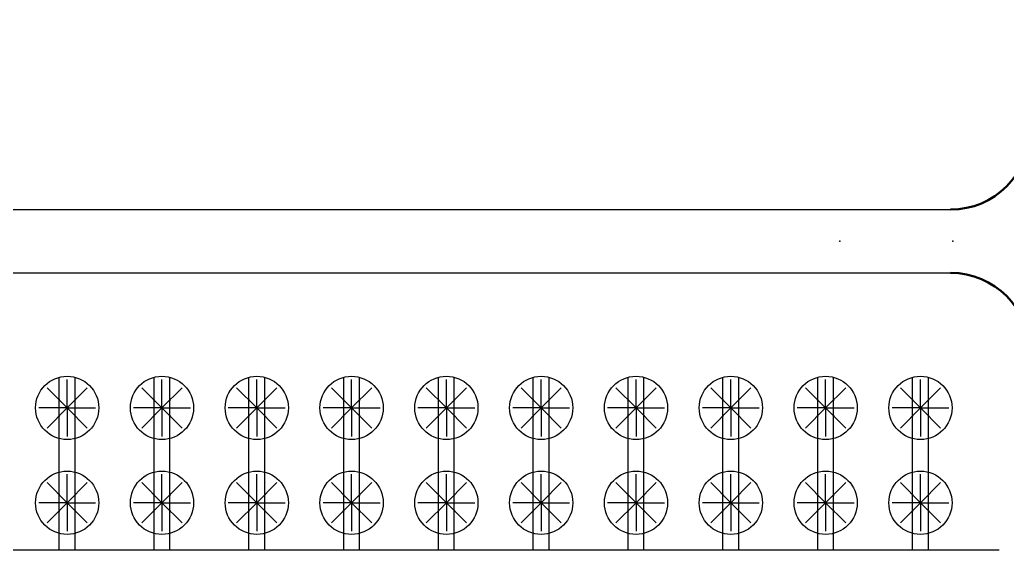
# Model space of a CAD drawing. Header units: metres. Extents: x -1021672 to -1021230, y -2826902 to -2826531.
# Drawn here: x -1021599.4 to -1021536.9, y -2826624.7 to -2826591.1 of the extents above; entities that cross this region are included whole.
import ezdxf

# ---------------------------------------------------------------- set-up
doc = ezdxf.new("R2010")
doc.units = ezdxf.units.M
for name, color, linetype in [('C-BRDG-FOUNDATION', 2, 'Continuous'), ('IRRIG-LATERAL', 6, 'Continuous'), ('PUMP-STATION-1', 40, 'Continuous'), ('TREES', 94, 'Continuous'), ('V-CTRL-BMRK', 150, 'Continuous')]:
    doc.layers.add(name, color=color, linetype=linetype)

# ---------------------------------------------------------------- blocks, each defined once
blk = doc.blocks.new('*U84')
blk.add_line((4000, -14000), (4000, 14000))
at = {"color": 2, "lineweight": 50}
for centre, start, end in [((-7000, 7000), 270, 0), ((-7000, -7000), 0, 90)]:
    blk.add_arc(centre, 5000, start, end, dxfattribs=at)
for p in [(0, 14000), (-14000, 0), (3924, -2743)]:
    blk.add_point(p)
blk = doc.blocks.new('*U85')
for p, q in [((0, 2000), (83050, 2000)), ((0, -2000), (83050, -2000))]:
    blk.add_line(p, q)
blk.add_point((83050, 0))
blk = doc.blocks.new('dripper')
at = {"layer": 'PUMP-STATION-1', "true_color": 0x7aafdf}
h = blk.add_hatch(color=143, dxfattribs=at)
h.dxf.hatch_style = 1
h.paths.add_polyline_path([(-1021243.937, -2826723.087), (-1021243.937, -2826723.101), (-1021243.929, -2826723.109), (-1021243.921, -2826723.102)])
h.paths.add_polyline_path([(-1021243.921, -2826723.102), (-1021243.929, -2826723.109), (-1021243.92, -2826723.117), (-1021243.937, -2826723.133), (-1021243.937, -2826723.147), (-1021243.906, -2826723.117)])
h.paths.add_polyline_path([(-1021243.937, -2826723.133), (-1021243.945, -2826723.125), (-1021243.952, -2826723.132), (-1021243.937, -2826723.147)])
h.paths.add_polyline_path([(-1021243.953, -2826723.117), (-1021243.937, -2826723.101), (-1021243.937, -2826723.087), (-1021243.967, -2826723.117), (-1021243.952, -2826723.132), (-1021243.945, -2826723.125)])
at = {"layer": 'PUMP-STATION-1', "true_color": 0x22346e}
h = blk.add_hatch(color=159, dxfattribs=at)
h.dxf.hatch_style = 1
h.paths.add_polyline_path([(-1021243.937, -2826723.101), (-1021243.953, -2826723.117), (-1021243.945, -2826723.125), (-1021243.937, -2826723.117)])
h.paths.add_polyline_path([(-1021243.937, -2826723.101), (-1021243.937, -2826723.117), (-1021243.929, -2826723.109)])
h.paths.add_polyline_path([(-1021243.92, -2826723.117), (-1021243.929, -2826723.109), (-1021243.937, -2826723.117), (-1021243.937, -2826723.133)])
h.paths.add_polyline_path([(-1021243.937, -2826723.117), (-1021243.945, -2826723.125), (-1021243.937, -2826723.133)])
at = {"layer": 'PUMP-STATION-1', "flags": 128}
for points in [[(-1021243.906, -2826723.117), (-1021243.937, -2826723.087), (-1021243.967, -2826723.117), (-1021243.937, -2826723.147)], [(-1021243.92, -2826723.117), (-1021243.937, -2826723.101), (-1021243.953, -2826723.117), (-1021243.937, -2826723.133)]]:
    blk.add_lwpolyline(points, close=True, dxfattribs=at)
blk = doc.blocks.new('*U168')
at = {"layer": 'PUMP-STATION-1'}
blk.add_blockref('dripper', (1021243.937, 2826723.117), dxfattribs=at)
blk = doc.blocks.new('*U169')
at = {"layer": 'PUMP-STATION-1', "color": 0, "linetype": 'ByBlock', "lineweight": -2, "transparency": 16777216}
for p, rotation in [((-1021244.937, -2826723.117), 90.00000000000003), ((-1021244.937, -2826724.117), 180), ((-1021243.937, -2826724.117), 270)]:
    blk.add_blockref('*U168', p, dxfattribs=dict(at, rotation=rotation))
blk.add_blockref('*U168', (-1021243.937, -2826723.117), dxfattribs=at)
blk = doc.blocks.new('*U170')
at = {"layer": 'PUMP-STATION-1'}
blk.add_blockref('dripper', (1021243.937, 2826723.117), dxfattribs=at)
blk = doc.blocks.new('*U171')
at = {"layer": 'PUMP-STATION-1', "color": 0, "linetype": 'ByBlock', "lineweight": -2, "transparency": 16777216}
for p, rotation in [((-1021244.937, -2826723.117), 90.00000000000003), ((-1021244.937, -2826724.117), 180), ((-1021243.937, -2826724.117), 270)]:
    blk.add_blockref('*U170', p, dxfattribs=dict(at, rotation=rotation))
blk.add_blockref('*U170', (-1021243.937, -2826723.117), dxfattribs=at)
blk = doc.blocks.new('*U144')
at = {"layer": 'PUMP-STATION-1'}
blk.add_blockref('dripper', (1021243.937, 2826723.117), dxfattribs=at)
blk = doc.blocks.new('*U145')
at = {"layer": 'PUMP-STATION-1', "color": 0, "linetype": 'ByBlock', "lineweight": -2, "transparency": 16777216}
for p, rotation in [((-1021244.937, -2826723.117), 90.00000000000003), ((-1021244.937, -2826724.117), 180), ((-1021243.937, -2826724.117), 270)]:
    blk.add_blockref('*U144', p, dxfattribs=dict(at, rotation=rotation))
blk.add_blockref('*U144', (-1021243.937, -2826723.117), dxfattribs=at)
blk = doc.blocks.new('*U232')
at = {"layer": 'PUMP-STATION-1'}
blk.add_blockref('dripper', (1021243.937, 2826723.117), dxfattribs=at)
blk = doc.blocks.new('*U233')
at = {"layer": 'PUMP-STATION-1', "color": 0, "linetype": 'ByBlock', "lineweight": -2, "transparency": 16777216}
for p, rotation in [((-1021244.937, -2826723.117), 90.00000000000003), ((-1021244.937, -2826724.117), 180), ((-1021243.937, -2826724.117), 270)]:
    blk.add_blockref('*U232', p, dxfattribs=dict(at, rotation=rotation))
blk.add_blockref('*U232', (-1021243.937, -2826723.117), dxfattribs=at)
blk = doc.blocks.new('*U526')
at = {"layer": 'PUMP-STATION-1'}
blk.add_blockref('dripper', (1021243.937, 2826723.117), dxfattribs=at)
blk = doc.blocks.new('*U527')
at = {"layer": 'PUMP-STATION-1', "color": 0, "linetype": 'ByBlock', "lineweight": -2, "transparency": 16777216}
for p, rotation in [((-1021244.937, -2826723.117), 90.00000000000003), ((-1021244.937, -2826724.117), 180), ((-1021243.937, -2826724.117), 270)]:
    blk.add_blockref('*U526', p, dxfattribs=dict(at, rotation=rotation))
blk.add_blockref('*U526', (-1021243.937, -2826723.117), dxfattribs=at)
blk = doc.blocks.new('*U528')
at = {"layer": 'PUMP-STATION-1'}
blk.add_blockref('dripper', (1021243.937, 2826723.117), dxfattribs=at)
blk = doc.blocks.new('*U529')
at = {"layer": 'PUMP-STATION-1', "color": 0, "linetype": 'ByBlock', "lineweight": -2, "transparency": 16777216}
for p, rotation in [((-1021244.937, -2826723.117), 90.00000000000003), ((-1021244.937, -2826724.117), 180), ((-1021243.937, -2826724.117), 270)]:
    blk.add_blockref('*U528', p, dxfattribs=dict(at, rotation=rotation))
blk.add_blockref('*U528', (-1021243.937, -2826723.117), dxfattribs=at)
blk = doc.blocks.new('*U374')
at = {"layer": 'PUMP-STATION-1'}
blk.add_blockref('dripper', (1021243.937, 2826723.117), dxfattribs=at)
blk = doc.blocks.new('*U375')
at = {"layer": 'PUMP-STATION-1', "color": 0, "linetype": 'ByBlock', "lineweight": -2, "transparency": 16777216}
for p, rotation in [((-1021244.937, -2826723.117), 90.00000000000003), ((-1021244.937, -2826724.117), 180), ((-1021243.937, -2826724.117), 270)]:
    blk.add_blockref('*U374', p, dxfattribs=dict(at, rotation=rotation))
blk.add_blockref('*U374', (-1021243.937, -2826723.117), dxfattribs=at)
blk = doc.blocks.new('*U376')
at = {"layer": 'PUMP-STATION-1'}
blk.add_blockref('dripper', (1021243.937, 2826723.117), dxfattribs=at)
blk = doc.blocks.new('*U377')
at = {"layer": 'PUMP-STATION-1', "color": 0, "linetype": 'ByBlock', "lineweight": -2, "transparency": 16777216}
for p, rotation in [((-1021244.937, -2826723.117), 90.00000000000003), ((-1021244.937, -2826724.117), 180), ((-1021243.937, -2826724.117), 270)]:
    blk.add_blockref('*U376', p, dxfattribs=dict(at, rotation=rotation))
blk.add_blockref('*U376', (-1021243.937, -2826723.117), dxfattribs=at)
blk = doc.blocks.new('*U422')
at = {"layer": 'PUMP-STATION-1'}
blk.add_blockref('dripper', (1021243.937, 2826723.117), dxfattribs=at)
blk = doc.blocks.new('*U423')
at = {"layer": 'PUMP-STATION-1', "color": 0, "linetype": 'ByBlock', "lineweight": -2, "transparency": 16777216}
for p, rotation in [((-1021244.937, -2826723.117), 90.00000000000003), ((-1021244.937, -2826724.117), 180), ((-1021243.937, -2826724.117), 270)]:
    blk.add_blockref('*U422', p, dxfattribs=dict(at, rotation=rotation))
blk.add_blockref('*U422', (-1021243.937, -2826723.117), dxfattribs=at)
blk = doc.blocks.new('*U424')
at = {"layer": 'PUMP-STATION-1'}
blk.add_blockref('dripper', (1021243.937, 2826723.117), dxfattribs=at)
blk = doc.blocks.new('*U425')
at = {"layer": 'PUMP-STATION-1', "color": 0, "linetype": 'ByBlock', "lineweight": -2, "transparency": 16777216}
for p, rotation in [((-1021244.937, -2826723.117), 90.00000000000003), ((-1021244.937, -2826724.117), 180), ((-1021243.937, -2826724.117), 270)]:
    blk.add_blockref('*U424', p, dxfattribs=dict(at, rotation=rotation))
blk.add_blockref('*U424', (-1021243.937, -2826723.117), dxfattribs=at)
blk = doc.blocks.new('*U436')
at = {"layer": 'PUMP-STATION-1'}
blk.add_blockref('dripper', (1021243.937, 2826723.117), dxfattribs=at)
blk = doc.blocks.new('*U437')
at = {"layer": 'PUMP-STATION-1', "color": 0, "linetype": 'ByBlock', "lineweight": -2, "transparency": 16777216}
for p, rotation in [((-1021244.937, -2826723.117), 90.00000000000003), ((-1021244.937, -2826724.117), 180), ((-1021243.937, -2826724.117), 270)]:
    blk.add_blockref('*U436', p, dxfattribs=dict(at, rotation=rotation))
blk.add_blockref('*U436', (-1021243.937, -2826723.117), dxfattribs=at)
blk = doc.blocks.new('*U438')
at = {"layer": 'PUMP-STATION-1'}
blk.add_blockref('dripper', (1021243.937, 2826723.117), dxfattribs=at)
blk = doc.blocks.new('*U439')
at = {"layer": 'PUMP-STATION-1', "color": 0, "linetype": 'ByBlock', "lineweight": -2, "transparency": 16777216}
for p, rotation in [((-1021244.937, -2826723.117), 90.00000000000003), ((-1021244.937, -2826724.117), 180), ((-1021243.937, -2826724.117), 270)]:
    blk.add_blockref('*U438', p, dxfattribs=dict(at, rotation=rotation))
blk.add_blockref('*U438', (-1021243.937, -2826723.117), dxfattribs=at)
blk = doc.blocks.new('*U480')
at = {"layer": 'PUMP-STATION-1'}
blk.add_blockref('dripper', (1021243.937, 2826723.117), dxfattribs=at)
blk = doc.blocks.new('*U481')
at = {"layer": 'PUMP-STATION-1', "color": 0, "linetype": 'ByBlock', "lineweight": -2, "transparency": 16777216}
for p, rotation in [((-1021244.937, -2826723.117), 90.00000000000003), ((-1021244.937, -2826724.117), 180), ((-1021243.937, -2826724.117), 270)]:
    blk.add_blockref('*U480', p, dxfattribs=dict(at, rotation=rotation))
blk.add_blockref('*U480', (-1021243.937, -2826723.117), dxfattribs=at)
blk = doc.blocks.new('*U492')
at = {"layer": 'PUMP-STATION-1'}
blk.add_blockref('dripper', (1021243.937, 2826723.117), dxfattribs=at)
blk = doc.blocks.new('*U493')
at = {"layer": 'PUMP-STATION-1', "color": 0, "linetype": 'ByBlock', "lineweight": -2, "transparency": 16777216}
for p, rotation in [((-1021244.937, -2826723.117), 90.00000000000003), ((-1021244.937, -2826724.117), 180), ((-1021243.937, -2826724.117), 270)]:
    blk.add_blockref('*U492', p, dxfattribs=dict(at, rotation=rotation))
blk.add_blockref('*U492', (-1021243.937, -2826723.117), dxfattribs=at)
blk = doc.blocks.new('*U556')
at = {"layer": 'PUMP-STATION-1'}
blk.add_blockref('dripper', (1021243.937, 2826723.117), dxfattribs=at)
blk = doc.blocks.new('*U557')
at = {"layer": 'PUMP-STATION-1', "color": 0, "linetype": 'ByBlock', "lineweight": -2, "transparency": 16777216}
for p, rotation in [((-1021244.937, -2826723.117), 90.00000000000003), ((-1021244.937, -2826724.117), 180), ((-1021243.937, -2826724.117), 270)]:
    blk.add_blockref('*U556', p, dxfattribs=dict(at, rotation=rotation))
blk.add_blockref('*U556', (-1021243.937, -2826723.117), dxfattribs=at)
blk = doc.blocks.new('*U558')
at = {"layer": 'PUMP-STATION-1'}
blk.add_blockref('dripper', (1021243.937, 2826723.117), dxfattribs=at)
blk = doc.blocks.new('*U559')
at = {"layer": 'PUMP-STATION-1', "color": 0, "linetype": 'ByBlock', "lineweight": -2, "transparency": 16777216}
for p, rotation in [((-1021244.937, -2826723.117), 90.00000000000003), ((-1021244.937, -2826724.117), 180), ((-1021243.937, -2826724.117), 270)]:
    blk.add_blockref('*U558', p, dxfattribs=dict(at, rotation=rotation))
blk.add_blockref('*U558', (-1021243.937, -2826723.117), dxfattribs=at)
blk = doc.blocks.new('*U592')
at = {"layer": 'PUMP-STATION-1'}
blk.add_blockref('dripper', (1021243.937, 2826723.117), dxfattribs=at)
blk = doc.blocks.new('*U593')
at = {"layer": 'PUMP-STATION-1', "color": 0, "linetype": 'ByBlock', "lineweight": -2, "transparency": 16777216}
for p, rotation in [((-1021244.937, -2826723.117), 90.00000000000003), ((-1021244.937, -2826724.117), 180), ((-1021243.937, -2826724.117), 270)]:
    blk.add_blockref('*U592', p, dxfattribs=dict(at, rotation=rotation))
blk.add_blockref('*U592', (-1021243.937, -2826723.117), dxfattribs=at)
blk = doc.blocks.new('*U594')
at = {"layer": 'PUMP-STATION-1'}
blk.add_blockref('dripper', (1021243.937, 2826723.117), dxfattribs=at)
blk = doc.blocks.new('*U595')
at = {"layer": 'PUMP-STATION-1', "color": 0, "linetype": 'ByBlock', "lineweight": -2, "transparency": 16777216}
for p, rotation in [((-1021244.937, -2826723.117), 90.00000000000003), ((-1021244.937, -2826724.117), 180), ((-1021243.937, -2826724.117), 270)]:
    blk.add_blockref('*U594', p, dxfattribs=dict(at, rotation=rotation))
blk.add_blockref('*U594', (-1021243.937, -2826723.117), dxfattribs=at)
blk = doc.blocks.new('*U628')
at = {"layer": 'PUMP-STATION-1'}
blk.add_blockref('dripper', (1021243.937, 2826723.117), dxfattribs=at)
blk = doc.blocks.new('*U629')
at = {"layer": 'PUMP-STATION-1', "color": 0, "linetype": 'ByBlock', "lineweight": -2, "transparency": 16777216}
for p, rotation in [((-1021244.937, -2826723.117), 90.00000000000003), ((-1021244.937, -2826724.117), 180), ((-1021243.937, -2826724.117), 270)]:
    blk.add_blockref('*U628', p, dxfattribs=dict(at, rotation=rotation))
blk.add_blockref('*U628', (-1021243.937, -2826723.117), dxfattribs=at)
blk = doc.blocks.new('*U630')
at = {"layer": 'PUMP-STATION-1'}
blk.add_blockref('dripper', (1021243.937, 2826723.117), dxfattribs=at)
blk = doc.blocks.new('*U631')
at = {"layer": 'PUMP-STATION-1', "color": 0, "linetype": 'ByBlock', "lineweight": -2, "transparency": 16777216}
for p, rotation in [((-1021244.937, -2826723.117), 90.00000000000003), ((-1021244.937, -2826724.117), 180), ((-1021243.937, -2826724.117), 270)]:
    blk.add_blockref('*U630', p, dxfattribs=dict(at, rotation=rotation))
blk.add_blockref('*U630', (-1021243.937, -2826723.117), dxfattribs=at)
blk = doc.blocks.new('MANGO_TREE')
at = {"layer": 'TREES'}
for q in [(-1.273, 1.273), (0, 1.8), (1.273, 1.273), (-1.8, 0), (-1.273, -1.273), (1.8, 0), (0, -1.8), (1.273, -1.273)]:
    blk.add_line((0, 0), q, dxfattribs=at)
blk.add_circle((0, 0), 2, dxfattribs=at)
blk = doc.blocks.new('*U632')
at = {"rotation": 180}
blk.add_blockref('MANGO_TREE', (0, 0), dxfattribs=at)
blk = doc.blocks.new('*U633')
at = {"layer": 'PUMP-STATION-1', "color": 0, "linetype": 'ByBlock', "lineweight": -2, "transparency": 16777216}
for p in [(-54, 6), (-48, 6), (-42, 6), (-36, 6), (-30, 6), (-24, 6), (-18, 6), (-12, 6), (-6, 6), (0, 6), (-54, 0), (-48, 0), (-42, 0), (-36, 0), (-30, 0), (-24, 0), (-18, 0), (-12, 0), (-6, 0), (0, 0)]:
    blk.add_blockref('*U632', p, dxfattribs=at)
blk = doc.blocks.new('B4')
at = {"layer": 'IRRIG-LATERAL'}
blk.add_line((-1021537.454, -2826624.657), (-1021626.437, -2826624.657), dxfattribs=at)
at = {"layer": 'V-CTRL-BMRK'}
for p, q in [((-1021596.937, -2826624.657), (-1021596.937, -2826613.721)), ((-1021595.937, -2826624.657), (-1021595.937, -2826613.721)), ((-1021590.937, -2826624.657), (-1021590.937, -2826613.721)), ((-1021589.937, -2826624.657), (-1021589.937, -2826613.721)), ((-1021584.937, -2826624.657), (-1021584.937, -2826613.721)), ((-1021583.937, -2826624.657), (-1021583.937, -2826613.721)), ((-1021578.937, -2826624.657), (-1021578.937, -2826613.721)), ((-1021577.937, -2826624.657), (-1021577.937, -2826613.721)), ((-1021572.937, -2826624.657), (-1021572.937, -2826613.721)), ((-1021571.937, -2826624.657), (-1021571.937, -2826613.721)), ((-1021566.937, -2826624.657), (-1021566.937, -2826613.721)), ((-1021565.937, -2826624.657), (-1021565.937, -2826613.721)), ((-1021560.937, -2826624.657), (-1021560.937, -2826613.721)), ((-1021559.937, -2826624.657), (-1021559.937, -2826613.721)), ((-1021554.937, -2826624.657), (-1021554.937, -2826613.721)), ((-1021553.937, -2826624.657), (-1021553.937, -2826613.721)), ((-1021548.937, -2826624.657), (-1021548.937, -2826613.721)), ((-1021547.937, -2826624.657), (-1021547.937, -2826613.721)), ((-1021542.937, -2826624.657), (-1021542.937, -2826613.721))]:
    blk.add_line(p, q, dxfattribs=at)
at = {"layer": 'PUMP-STATION-1'}
blk.add_blockref('*U633', (-1021542.437, -2826621.657), dxfattribs=at)
at = {"layer": 'PUMP-STATION-1', "rotation": 180}
for name, p in [('*U171', (-2042840.873, -5653339.274)), ('*U233', (-2042834.873, -5653339.274)), ('*U529', (-2042828.873, -5653339.274)), ('*U377', (-2042822.873, -5653339.274)), ('*U425', (-2042816.873, -5653339.274)), ('*U439', (-2042810.873, -5653339.274)), ('*U493', (-2042804.873, -5653339.274)), ('*U559', (-2042798.873, -5653339.274)), ('*U595', (-2042792.873, -5653339.274)), ('*U631', (-2042786.873, -5653339.274)), ('*U169', (-2042840.873, -5653345.274)), ('*U145', (-2042834.873, -5653345.274)), ('*U527', (-2042828.873, -5653345.274)), ('*U375', (-2042822.873, -5653345.274)), ('*U423', (-2042816.873, -5653345.274)), ('*U437', (-2042810.873, -5653345.274)), ('*U481', (-2042804.873, -5653345.274)), ('*U557', (-2042798.873, -5653345.274)), ('*U593', (-2042792.873, -5653345.274)), ('*U629', (-2042786.873, -5653345.274))]:
    blk.add_blockref(name, p, dxfattribs=at)

msp = doc.modelspace()

# ---------------------------------------------------------------- linework, layer by layer
at = {"layer": 'V-CTRL-BMRK'}
msp.add_line((-1021541.937, -2826624.657), (-1021541.937, -2826613.721), dxfattribs=at)

# ---------------------------------------------------------------- block references
at = {"color": 2, "lineweight": 50, "xscale": 0.001, "yscale": 0.001, "zscale": 0.001, "rotation": 0.0083096793869397}
msp.add_blockref('*U84', (-1021533.529, -2826605.117), dxfattribs=at)
at = {"layer": 'C-BRDG-FOUNDATION', "color": 2, "lineweight": 50, "xscale": 0.001, "yscale": 0.001, "zscale": 0.001}
msp.add_blockref('*U85', (-1021623.431, -2826605.118), dxfattribs=at)
at = {"layer": 'PUMP-STATION-1'}
msp.add_blockref('B4', (0, 0), dxfattribs=at)

doc.saveas('drawing.dxf')
